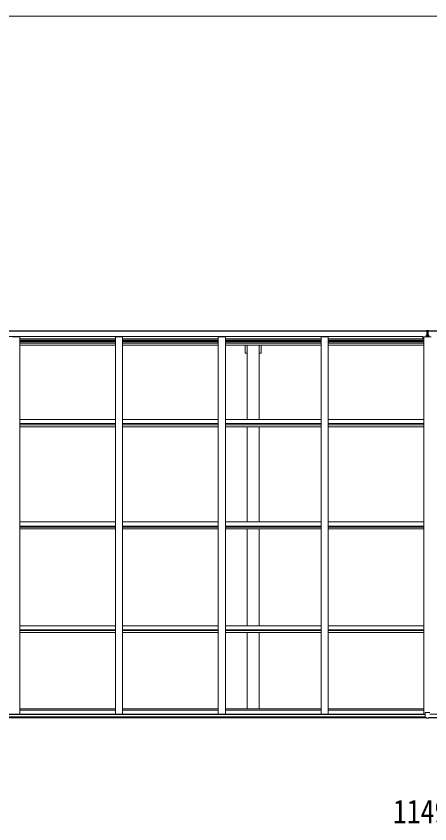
# Model space of a CAD drawing. Units: millimetres at full size; details may follow other scales. Extents: x -9783 to 9892, y -6828 to 6752.
# Drawn here: x -116 to 2764, y 1121 to 6752 of the extents above; entities that cross this region are included whole.
import ezdxf
from ezdxf.enums import TextEntityAlignment as Align

# ---------------------------------------------------------------- set-up
doc = ezdxf.new("R2010")
doc.units = ezdxf.units.MM
doc.header["$LTSCALE"] = 35
for name, color, linetype, lineweight in [('0-1_本体', 4, 'Continuous', 9), ('0-2_部品', 7, 'Continuous', 9), ('0-A_寸法', 6, 'Continuous', 9), ('F-0_240', 7, 'Continuous', 9)]:
    doc.layers.add(name, color=color, linetype=linetype, lineweight=lineweight)
doc.styles.add('ＭＳ ゴシック', font='')
doc.styles.get('ＭＳ ゴシック').set_extended_font_data('MS Gothic')

msp = doc.modelspace()

# ---------------------------------------------------------------- linework, layer by layer
at = {"layer": '0-1_本体'}
for p, q in [((2741.26, 4557.92), (-2978.74, 4557.92)), ((2741.26, 4555.85), (-2978.74, 4555.85)), ((-141.24, 4515.62), (-91.24, 4515.62)), ((-91.24, 1885.7), (-91.24, 4515.62)), ((574.76, 4515.62), (624.76, 4515.62)), ((574.76, 1885.7), (574.76, 4515.62)), ((624.76, 1885.7), (624.76, 4515.62)), ((1290.76, 4515.62), (1340.76, 4515.62)), ((1290.76, 1885.7), (1290.76, 4515.62)), ((1340.76, 1885.7), (1340.76, 4515.62)), ((2006.76, 4515.62), (2056.76, 4515.62)), ((2006.76, 1885.7), (2006.76, 4515.62)), ((2056.76, 1885.7), (2056.76, 4515.62)), ((2715.26, 4517.65), (2715.26, 4502.58)), ((2722.76, 4515.62), (2772.76, 4515.62)), ((2722.76, 1885.7), (2722.76, 4515.62)), ((2754.26, 4557.92), (8474.26, 4557.92)), ((2754.26, 4555.85), (8474.26, 4555.85)), ((574.76, 4502.58), (-91.24, 4502.58)), ((574.76, 4493.21), (-91.24, 4493.21)), ((-91.24, 4486.14), (574.76, 4486.14)), ((574.76, 4482.36), (-91.24, 4482.36)), ((574.76, 4471.01), (-91.24, 4471.01)), ((574.76, 4458.19), (-91.24, 4458.19)), ((1290.76, 4502.58), (624.76, 4502.58)), ((1290.76, 4493.21), (624.76, 4493.21)), ((624.76, 4486.14), (1290.76, 4486.14)), ((1290.76, 4482.36), (624.76, 4482.36)), ((1290.76, 4471.01), (624.76, 4471.01)), ((1290.76, 4458.19), (624.76, 4458.19)), ((2006.76, 4502.58), (1340.76, 4502.58)), ((2006.76, 4493.21), (1340.76, 4493.21)), ((1340.76, 4486.14), (2006.76, 4486.14)), ((2006.76, 4482.36), (1340.76, 4482.36)), ((2006.76, 4471.01), (1340.76, 4471.01)), ((2006.76, 4458.19), (1340.76, 4458.19)), ((1478.76, 4401.92), (1478.76, 4458.19)), ((1491.26, 3940.62), (1491.26, 4458.19)), ((1576.26, 3940.62), (1576.26, 4458.19)), ((1588.76, 4401.92), (1588.76, 4458.19)), ((2722.76, 4502.58), (2056.76, 4502.58)), ((2722.76, 4493.21), (2056.76, 4493.21)), ((2056.76, 4486.14), (2722.76, 4486.14)), ((2722.76, 4482.36), (2056.76, 4482.36)), ((2722.76, 4471.01), (2056.76, 4471.01)), ((2722.76, 4458.19), (2056.76, 4458.19)), ((1478.76, 4401.92), (1491.26, 4401.92)), ((1576.26, 4401.92), (1588.76, 4401.92)), ((574.76, 3940.62), (-91.24, 3940.62)), ((574.76, 3911.65), (-91.24, 3911.65)), ((574.76, 3901.5), (-91.24, 3901.5)), ((574.76, 3888.66), (-91.24, 3888.66)), ((1290.76, 3940.62), (624.76, 3940.62)), ((1290.76, 3911.65), (624.76, 3911.65)), ((1290.76, 3901.5), (624.76, 3901.5)), ((1290.76, 3888.66), (624.76, 3888.66)), ((2006.76, 3940.62), (1340.76, 3940.62)), ((2006.76, 3911.65), (1340.76, 3911.65)), ((2006.76, 3901.5), (1340.76, 3901.5)), ((2006.76, 3888.66), (1340.76, 3888.66)), ((1491.26, 3225.84), (1491.26, 3888.66)), ((1576.26, 3225.84), (1576.26, 3888.66)), ((2722.76, 3940.62), (2056.76, 3940.62)), ((2722.76, 3911.65), (2056.76, 3911.65)), ((2722.76, 3901.5), (2056.76, 3901.5)), ((2722.76, 3888.66), (2056.76, 3888.66)), ((574.76, 3225.84), (-91.24, 3225.84)), ((1290.76, 3225.84), (624.76, 3225.84)), ((2006.76, 3225.84), (1340.76, 3225.84)), ((2722.76, 3225.84), (2056.76, 3225.84)), ((574.76, 3196.4), (-91.24, 3196.4)), ((574.76, 3189.25), (-91.24, 3189.25)), ((574.76, 3176.29), (-91.24, 3176.29)), ((1290.76, 3196.4), (624.76, 3196.4)), ((1290.76, 3189.25), (624.76, 3189.25)), ((1290.76, 3176.29), (624.76, 3176.29)), ((2006.76, 3196.4), (1340.76, 3196.4)), ((2006.76, 3189.25), (1340.76, 3189.25)), ((2006.76, 3176.29), (1340.76, 3176.29)), ((1491.26, 2501.93), (1491.26, 3176.29)), ((1576.26, 2501.93), (1576.26, 3176.29)), ((2722.76, 3196.4), (2056.76, 3196.4)), ((2722.76, 3189.25), (2056.76, 3189.25)), ((2722.76, 3176.29), (2056.76, 3176.29)), ((574.76, 2501.93), (-91.24, 2501.93)), ((1290.76, 2501.93), (624.76, 2501.93)), ((2006.76, 2501.93), (1340.76, 2501.93)), ((2722.76, 2501.93), (2056.76, 2501.93)), ((574.76, 2472.17), (-91.24, 2472.17)), ((574.76, 2467.87), (-91.24, 2467.87)), ((574.76, 2454.86), (-91.24, 2454.86)), ((1290.76, 2472.17), (624.76, 2472.17)), ((1290.76, 2467.87), (624.76, 2467.87)), ((1290.76, 2454.86), (624.76, 2454.86)), ((2006.76, 2472.17), (1340.76, 2472.17)), ((2006.76, 2467.87), (1340.76, 2467.87)), ((2006.76, 2454.86), (1340.76, 2454.86)), ((1491.26, 2454.86), (1491.26, 1922.94)), ((1576.26, 2454.86), (1576.26, 1922.94)), ((2722.76, 2472.17), (2056.76, 2472.17)), ((2722.76, 2467.87), (2056.76, 2467.87)), ((2722.76, 2454.86), (2056.76, 2454.86)), ((574.76, 1922.94), (-91.24, 1922.94)), ((1290.76, 1922.94), (624.76, 1922.94)), ((2006.76, 1922.94), (1340.76, 1922.94)), ((2722.45, 1922.94), (2056.76, 1922.94)), ((-2973.74, 1861.2), (2741.26, 1861.2)), ((-2973.74, 1860.25), (2741.26, 1860.25)), ((-2964.27, 1885.7), (2731.8, 1885.7)), ((-2963.74, 1883.35), (2731.26, 1883.35)), ((-2963.74, 1867.69), (2731.26, 1867.69)), ((574.76, 1913.81), (-91.24, 1913.81)), ((1290.76, 1913.81), (624.76, 1913.81)), ((2006.76, 1913.81), (1340.76, 1913.81)), ((2722.18, 1913.81), (2056.76, 1913.81)), ((8469.26, 1861.2), (2754.26, 1861.2)), ((8469.26, 1860.25), (2754.26, 1860.25)), ((8459.8, 1885.7), (2763.73, 1885.7))]:
    msp.add_line(p, q, dxfattribs=at)
msp.add_lwpolyline([(-2947.74, 4502.58), (-2947.74, 4517.65), (2715.26, 4517.65)], dxfattribs=at)
at = {"layer": '0-2_部品'}
for p, q in [((2739.26, 4528.58), (2746.26, 4528.64)), ((2739.26, 4527.2), (2746.26, 4527.14)), ((2739.26, 4515.81), (2739.26, 4526.7)), ((2741.26, 4559.64), (2746.11, 4559.93)), ((2741.26, 4556.63), (2741.26, 4559.64)), ((2746.26, 4556.94), (2741.26, 4556.63)), ((2741.26, 4555.14), (2741.26, 4556.63)), ((2742.26, 4554.14), (2746.26, 4554.14)), ((2742.26, 4552.31), (2742.26, 4554.14)), ((2742.26, 4552.31), (2746.26, 4552.24)), ((2742.26, 4548.7), (2742.26, 4552.31)), ((2742.26, 4548.7), (2746.26, 4548.64)), ((2742.26, 4540.47), (2742.26, 4548.7)), ((2742.26, 4540.47), (2746.26, 4540.43)), ((2742.26, 4528.6), (2742.26, 4540.47)), ((2746.11, 4559.93), (2747.76, 4560.03)), ((2747.76, 4557.03), (2746.26, 4556.94)), ((2746.26, 4554.14), (2746.26, 4556.94)), ((2746.26, 4554.14), (2746.26, 4543.42)), ((2746.26, 4543.42), (2749.26, 4543.42)), ((2746.26, 4536.35), (2746.26, 4543.42)), ((2746.26, 4536.35), (2749.26, 4536.35)), ((2746.26, 4526.71), (2746.26, 4536.35)), ((2746.26, 4526.71), (2749.26, 4526.71)), ((2746.26, 4519.64), (2746.26, 4526.71)), ((2746.26, 4519.64), (2749.26, 4519.64)), ((2746.26, 4519.64), (2746.26, 4515.81)), ((2747.76, 4560.03), (2747.76, 4557.03)), ((2754.26, 4556.63), (2747.76, 4557.03)), ((2749.26, 4554.14), (2753.26, 4554.14)), ((2749.26, 4554.14), (2749.26, 4543.42)), ((2749.26, 4552.24), (2753.26, 4552.24)), ((2749.26, 4536.35), (2749.26, 4543.42)), ((2749.26, 4526.71), (2749.26, 4536.35)), ((2756.26, 4528.08), (2749.26, 4528.14)), ((2749.26, 4519.64), (2749.26, 4526.71)), ((2749.26, 4519.64), (2749.26, 4515.81)), ((2753.26, 4552.24), (2753.26, 4554.14)), ((2753.26, 4528.6), (2753.26, 4540.43)), ((2754.26, 4555.14), (2754.26, 4556.63)), ((2756.26, 4527.2), (2756.26, 4528.08)), ((2756.26, 4515.81), (2756.26, 4526.7)), ((2731.26, 1863.79), (2731.26, 1896.11)), ((2731.26, 1863.79), (2731.26, 1863.75)), ((2763.26, 1897.11), (2732.26, 1897.11)), ((2741.26, 1863.02), (2732.26, 1863.08)), ((2754.26, 1863.02), (2763.26, 1863.08))]:
    msp.add_line(p, q, dxfattribs=at)
for points in [[(2746.26, 4528.14), (2739.26, 4528.08), (2739.26, 4528.58)], [(2746.26, 4526.64), (2739.26, 4526.7), (2739.26, 4527.2), (2739.26, 4528.08)], [(2747.76, 4560.03), (2754.26, 4559.64), (2754.26, 4556.63)], [(2749.26, 4548.64), (2753.26, 4548.64), (2753.26, 4552.24)], [(2749.26, 4540.43), (2753.26, 4540.43), (2753.26, 4548.64)], [(2749.26, 4528.64), (2756.26, 4528.58), (2756.26, 4528.08)], [(2749.26, 4527.14), (2756.26, 4527.2), (2756.26, 4526.7), (2749.26, 4526.64)], [(2747.76, 1857.6), (2741.26, 1857.99), (2741.26, 1863.02)], [(2747.76, 1857.6), (2754.26, 1857.99), (2754.26, 1863.02)]]:
    msp.add_lwpolyline(points, dxfattribs=at)
for centre, start, end in [((2742.26, 4555.14), 180, 270), ((2753.26, 4555.14), 270, 0), ((2732.26, 1896.11), 90, 180), ((2763.26, 1896.11), 0, 90)]:
    msp.add_arc(centre, 1, start, end, dxfattribs=at)
for centre, major_axis, ratio, start_param, end_param in [((2746.29, 4556.94), (0.18, -2.99), 0.008711, 3.1415927, 4.7113235), ((2574.39, 4546.42), (171.87, 10.52), 0.017422, 6.2821194, 6.2831848), ((2732.26, 1863.79), (1, -0.012), 0.707053, 3.2044821, 4.7211143), ((2763.26, 1863.79), (-1, -0.012), 0.707053, 1.562071, 3.0787032)]:
    msp.add_ellipse(centre, major_axis=major_axis, ratio=ratio, start_param=start_param, end_param=end_param, dxfattribs=at)
at = {"layer": 'F-0_240', "color": 5}
msp.add_line((-9783.03, 6751.9), (9396.97, 6751.9), dxfattribs=at)

# ---------------------------------------------------------------- texts
at = {"layer": '0-A_寸法', "color": 7, "style": 'ＭＳ ゴシック', "width": 0.85}
msp.add_text('11496', height=166.8, dxfattribs=at).set_placement((2507.14, 1073.26), align=Align.BOTTOM_LEFT)

doc.saveas('drawing.dxf')
